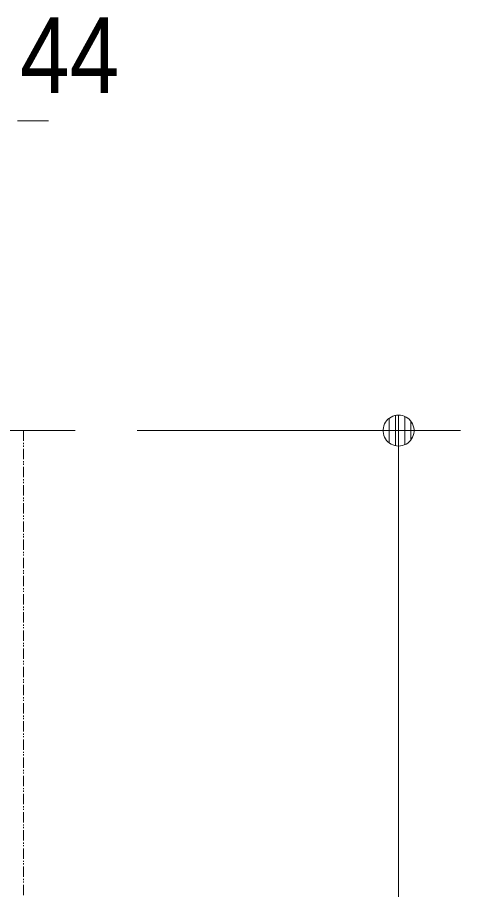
# Model space of a CAD drawing. Units: millimetres, scale not verified. Extents: x -6062 to 6062, y -3045 to 3045.
# Drawn here: x -64.5 to 150, y 127.6 to 550.1 of the extents above; entities that cross this region are included whole.
import ezdxf
from ezdxf.enums import TextEntityAlignment as Align

# ---------------------------------------------------------------- set-up
doc = ezdxf.new("R2010")
doc.units = ezdxf.units.MM
doc.header["$LTSCALE"] = 20
doc.linetypes.add('DOUBLE_CHAIN1', pattern=[8.8, 5, -1, 0.6, -0.6, 0.6, -1])
for name, color, linetype, lineweight in [('0-0_2寸法-1', 7, 'Continuous', 9), ('0-1_0', 7, 'Continuous', 9), ('0-2_2寸法-2', 7, 'Continuous', 9), ('0-4_3一般', 7, 'Continuous', 9)]:
    doc.layers.add(name, color=color, linetype=linetype, lineweight=lineweight)
doc.styles.add('ＭＳ Ｐゴシック', font='')
doc.styles.get('ＭＳ Ｐゴシック').set_extended_font_data('MS PGothic')

# ---------------------------------------------------------------- blocks, each defined once
blk = doc.blocks.new('_Dot')
at = {"layer": '0-1_0'}
for p, q in [((7.99, 6), (-7.99, 6)), ((-10, 0), (-20, 0)), ((9.78, 2), (-9.78, 2)), ((9.16, -3.98), (-9.16, -3.98)), ((6, -7.98), (-6, -7.98))]:
    blk.add_line(p, q, dxfattribs=at)
for points in [[(10, 0), (9.92, 1.25), (9.69, 2.49), (9.3, 3.68), (8.76, 4.82), (8.09, 5.88), (7.29, 6.85), (6.37, 7.71), (5.36, 8.44), (4.26, 9.05), (3.09, 9.51), (1.87, 9.82), (0.63, 9.98), (-0.63, 9.98), (-1.87, 9.82), (-3.09, 9.51), (-4.26, 9.05), (-5.36, 8.44), (-6.37, 7.71), (-7.29, 6.85), (-8.09, 5.88), (-8.76, 4.82), (-9.3, 3.68), (-9.69, 2.49), (-9.92, 1.25), (-10, 0), (0, 0)], [(-10, 0), (-9.92, -1.25), (-9.69, -2.49), (-9.3, -3.68), (-8.76, -4.82), (-8.09, -5.88), (-7.29, -6.85), (-6.37, -7.71), (-5.36, -8.44), (-4.26, -9.05), (-3.09, -9.51), (-1.87, -9.82), (-0.63, -9.98), (0.63, -9.98), (1.87, -9.82), (3.09, -9.51), (4.26, -9.05), (5.36, -8.44), (6.37, -7.71), (7.29, -6.85), (8.09, -5.88), (8.76, -4.82), (9.3, -3.68), (9.69, -2.49), (9.92, -1.25), (10, 0), (0, 0)]]:
    blk.add_lwpolyline(points, close=True, dxfattribs=at)
blk = doc.blocks.new('グループ-9')
at = {"layer": '0-4_3一般'}
blk.add_line((31800, 7000), (35020, 7000), dxfattribs=at)
blk = doc.blocks.new('グループ-25')
at = {"layer": '0-4_3一般', "linetype": 'DOUBLE_CHAIN1'}
blk.add_line((34520, 7000), (34520, -40000), dxfattribs=at)
at = {"layer": '0-4_3一般'}
blk.add_blockref('グループ-9', (0, 0), dxfattribs=at)

msp = doc.modelspace()

# ---------------------------------------------------------------- linework, layer by layer
at = {"layer": '0-0_2寸法-1'}
for p, q in [((-6.5, 350), (149.98, 350)), ((119.98, -1984.99), (119.98, 334.99))]:
    msp.add_line(p, q, dxfattribs=at)
at = {"layer": '0-2_2寸法-2'}
msp.add_line((-64.49, 500), (-49.49, 500), dxfattribs=at)

# ---------------------------------------------------------------- block references
at = {"layer": '0-0_2寸法-1', "xscale": 0.7503418, "yscale": 0.7503418, "rotation": 90}
msp.add_blockref('_Dot', (119.98, 350), dxfattribs=at)
at = {"layer": '0-4_3一般', "xscale": 0.05, "yscale": 0.05}
msp.add_blockref('グループ-25', (-1787.5, 0), dxfattribs=at)

# ---------------------------------------------------------------- texts
at = {"layer": '0-2_2寸法-2', "style": 'ＭＳ Ｐゴシック', "width": 0.9}
msp.add_text('44', height=36.66, dxfattribs=at).set_placement((-63.21, 502.48), align=Align.BOTTOM_LEFT)

doc.saveas('drawing.dxf')
